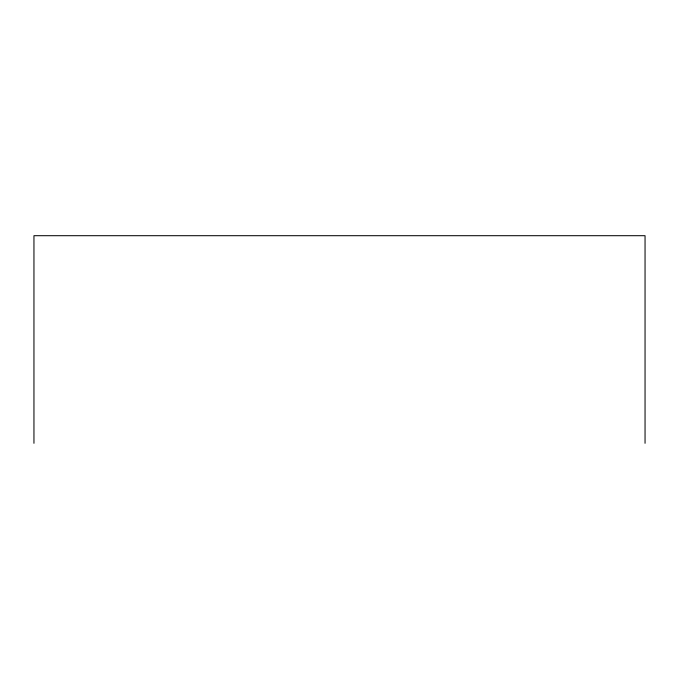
<?xml version="1.0" encoding="UTF-8"?>
<svg xmlns="http://www.w3.org/2000/svg" width="679" height="679" viewBox="0 0 679 679"><rect width="100%" height="100%" fill="white"/><g stroke="black" fill="none" stroke-linecap="round" stroke-linejoin="round"><path stroke-width="1.02" d="M645.05 443.302L645.05 235.698L33.95 235.698L33.95 443.302"/></g></svg>
